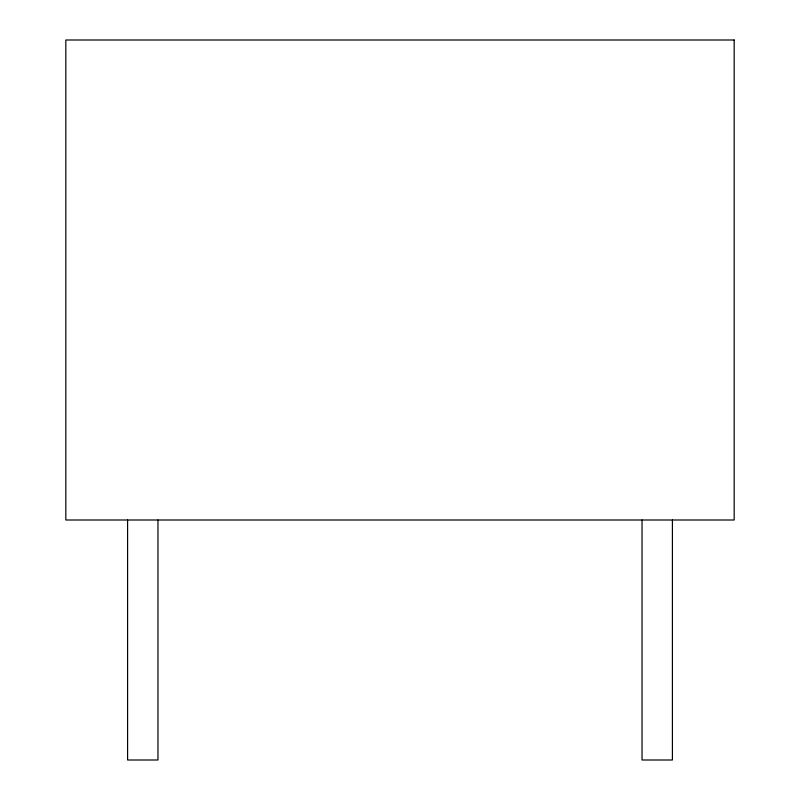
<?xml version="1.0" encoding="UTF-8"?>
<svg xmlns="http://www.w3.org/2000/svg" width="800" height="800" viewBox="0 0 800 800"><rect width="100%" height="100%" fill="white"/><g stroke="black" fill="none" stroke-linecap="round" stroke-linejoin="round"><path stroke-width="1.2" d="M672.41 520L672.41 760L642.03 760L642.03 520M157.97 520L157.97 760L127.59 760L127.59 520M734.18 40L65.82 40L65.82 520L734.18 520L734.18 40"/></g></svg>
